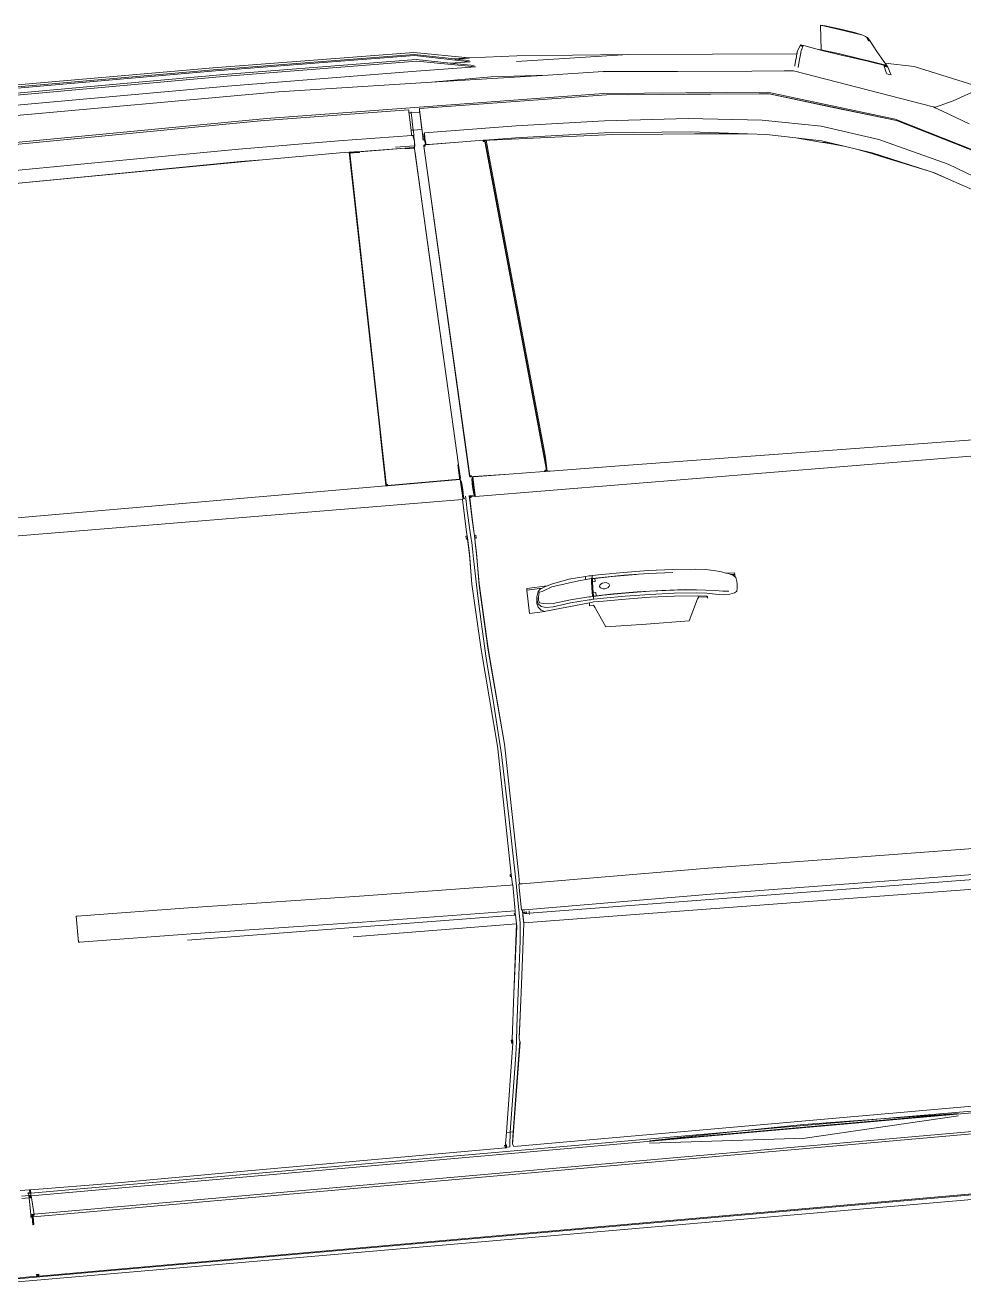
# Model space of a CAD drawing. Header units: millimetres. Extents: x 1010 to 1494, y -119 to 564.
# Drawn here: x 1392.01 to 1393.291, y 493.238 to 494.956 of the extents above; entities that cross this region are included whole.
import ezdxf

# ---------------------------------------------------------------- set-up
doc = ezdxf.new("R2010")
doc.units = ezdxf.units.MM
doc.layers.get('0').update_dxf_attribs({"lineweight": 9})
doc.layers.add('Edges', color=7, linetype='Continuous', lineweight=9)

# ---------------------------------------------------------------- blocks, each defined once
blk = doc.blocks.new('chevy tahoe rs')
at = {"layer": 'Edges'}
for p, q in [((5.728, 26.508), (15.419, 26.714)), ((15.33, 26.565), (28.927, 26.712)), ((15.419, 26.714), (28.987, 26.863)), ((28.987, 26.767), (15.419, 26.618)), ((2.842, 25.52), (5.636, 26.076)), ((3.073, 25.796), (5.708, 26.356)), ((3.112, 25.992), (5.728, 26.508)), ((5.728, 26.412), (3.814, 26.005)), ((5.656, 26.153), (4.032, 25.824)), ((14.811, 26.253), (5.636, 26.076)), ((14.942, 26.339), (5.656, 26.153)), ((15.33, 26.565), (5.708, 26.356)), ((15.419, 26.618), (5.728, 26.412)), ((14.811, 26.253), (28.583, 26.351)), ((28.688, 26.451), (14.942, 26.339)), ((-15.486, 25.383), (-14.773, 25.632)), ((-14.771, 25.608), (-15.486, 25.359)), ((-14.113, 25.846), (-14.773, 25.632)), ((-14.772, 25.626), (-14.284, 25.784)), ((-14.772, 25.626), (-14.771, 25.608)), ((-14.771, 25.608), (-13.892, 25.901)), ((-14.284, 25.784), (-14.771, 25.608)), ((-14.284, 25.784), (-13.892, 25.901)), ((-14.284, 25.784), (-14.113, 25.846)), ((-14.113, 25.846), (-13.892, 25.901)), ((-13.809, 24.723), (-13.892, 25.901)), ((0.813, 25.867), (-4.54, 25.404)), ((-4.54, 25.404), (0.85, 25.594)), ((0.813, 25.867), (3.077, 25.979)), ((5.714, 25.597), (2.842, 25.52)), ((4.032, 25.824), (2.897, 25.595)), ((4.032, 25.824), (3.073, 25.796)), ((3.077, 25.979), (3.079, 25.98)), ((3.078, 25.979), (3.077, 25.979)), ((3.079, 25.98), (3.078, 25.979)), ((3.144, 25.993), (3.079, 25.98)), ((3.079, 25.98), (3.112, 25.992)), ((3.138, 25.983), (3.079, 25.98)), ((3.779, 25.997), (3.112, 25.855)), ((3.112, 25.992), (3.144, 25.993)), ((3.142, 25.983), (3.138, 25.983)), ((3.779, 25.997), (3.142, 25.983)), ((3.144, 25.993), (3.814, 26.005)), ((3.814, 26.005), (3.779, 25.997)), ((14.819, 25.772), (5.714, 25.597)), ((28.579, 25.87), (14.819, 25.772)), ((-16.194, 24.897), (-16.472, 24.382)), ((-16.194, 24.897), (-16.093, 25.083)), ((-16.194, 24.897), (-16.124, 24.929)), ((-16.038, 25.112), (-16.124, 24.929)), ((-16.124, 24.929), (-16.093, 25.083)), ((-16.124, 24.929), (-16.093, 25.083)), ((-15.99, 25.147), (-16.093, 25.083)), ((-15.99, 25.147), (-16.093, 25.083)), ((-16.093, 25.083), (-16.03, 25.129)), ((-16.03, 25.129), (-16.093, 25.083)), ((-16.03, 25.129), (-16.093, 25.083)), ((-16.038, 25.112), (-16.093, 25.083)), ((-16.038, 25.112), (-16.093, 25.083)), ((-16.038, 25.112), (-15.868, 25.216)), ((-15.99, 25.147), (-16.038, 25.112)), ((-15.99, 25.147), (-16.038, 25.112)), ((-15.867, 25.222), (-16.03, 25.129)), ((-16.03, 25.129), (-15.99, 25.147)), ((-15.99, 25.147), (-16.03, 25.129)), ((-15.99, 25.147), (-15.867, 25.222)), ((-15.99, 25.147), (-15.867, 25.222)), ((-15.99, 25.147), (-15.868, 25.216)), ((-15.868, 25.216), (-15.99, 25.147)), ((-15.868, 25.216), (-15.486, 25.377)), ((-15.486, 25.359), (-15.868, 25.216)), ((-15.868, 25.216), (-15.867, 25.222)), ((-15.486, 25.383), (-15.867, 25.222)), ((-15.486, 25.359), (-15.486, 25.377)), ((-13.905, 24.66), (-13.326, 24.873)), ((-13.327, 24.875), (-13.687, 24.745)), ((-13.327, 24.875), (-13.06, 24.977)), ((-13.327, 24.875), (-13.326, 24.873)), ((-13.326, 24.873), (-13.06, 24.977)), ((-13.06, 24.977), (-13.326, 24.873)), ((-13.06, 24.977), (-13.326, 24.873)), ((-13.06, 24.977), (-12.982, 25.006)), ((-12.982, 25.006), (-12.966, 25.013)), ((-12.982, 25.006), (-12.965, 25.012)), ((-12.841, 25.057), (-12.966, 25.013)), ((-12.966, 25.013), (-12.841, 25.056)), ((-12.966, 25.013), (-12.841, 25.056)), ((-12.841, 25.057), (-12.965, 25.012)), ((-12.965, 25.012), (-12.944, 24.97)), ((-12.944, 24.97), (-12.841, 25.057)), ((-12.944, 24.97), (-12.841, 25.057)), ((-12.813, 25.014), (-12.944, 24.97)), ((-12.831, 24.72), (-12.944, 24.97)), ((-12.813, 25.014), (-12.841, 25.057)), ((-12.841, 25.057), (-12.813, 25.014)), ((-12.812, 25.014), (-12.841, 25.056)), ((-12.812, 25.014), (-12.841, 25.056)), ((-12.813, 25.014), (-12.841, 25.056)), ((-12.812, 25.014), (-12.841, 25.056)), ((-12.813, 25.014), (-12.841, 25.056)), ((-12.812, 25.014), (-12.813, 25.014)), ((-12.672, 24.776), (-12.812, 25.014)), ((-4.54, 25.404), (-12.623, 24.638)), ((-0.588, 24.796), (5.031, 24.993)), ((-0.588, 24.796), (2.142, 24.969)), ((2.142, 24.969), (5.031, 24.993)), ((5.031, 24.993), (12.405, 25.251)), ((12.405, 25.251), (29.219, 25.39)), ((-16.472, 24.382), (-16.754, 23.864)), ((-14.685, 24.393), (-15.511, 24.114)), ((-15.51, 24.152), (-14.688, 24.43)), ((-13.809, 24.723), (-14.688, 24.43)), ((-13.905, 24.66), (-14.685, 24.393)), ((-13.687, 24.745), (-13.871, 24.678)), ((-13.871, 24.678), (-13.809, 24.723)), ((-13.687, 24.745), (-13.809, 24.723)), ((-12.831, 24.72), (-12.81, 24.669)), ((-12.703, 24.272), (-12.81, 24.669)), ((-12.627, 23.982), (-12.703, 24.272)), ((-12.647, 24.726), (-12.672, 24.776)), ((-12.647, 24.726), (-12.672, 24.775)), ((-12.647, 24.726), (-12.672, 24.775)), ((-12.672, 24.775), (-12.647, 24.726)), ((-12.634, 24.68), (-12.647, 24.726)), ((-12.647, 24.726), (-12.634, 24.68)), ((-12.634, 24.68), (-12.647, 24.726)), ((-12.634, 24.678), (-12.647, 24.726)), ((-12.634, 24.68), (-12.647, 24.726)), ((-12.634, 24.678), (-12.647, 24.726)), ((-12.634, 24.68), (-12.634, 24.678)), ((-12.627, 24.653), (-12.634, 24.678)), ((-12.623, 24.638), (-12.627, 24.653)), ((-12.623, 24.638), (-12.558, 24.4)), ((-12.558, 24.4), (-12.554, 24.387)), ((-12.475, 24.085), (-12.554, 24.387)), ((-10.385, 24.027), (-3.254, 24.703)), ((-10.385, 24.027), (-3.253, 24.692)), ((-3.254, 24.703), (-0.588, 24.796)), ((-18.91, 21.46), (-12.388, 23.837)), ((-16.804, 23.776), (-18.18, 23.485)), ((-16.921, 23.568), (-16.731, 23.687)), ((-16.886, 23.644), (-16.921, 23.569)), ((-16.921, 23.568), (-16.886, 23.644)), ((-16.731, 23.687), (-16.898, 23.628)), ((-16.782, 23.679), (-16.898, 23.628)), ((-16.782, 23.679), (-16.898, 23.628)), ((-16.898, 23.628), (-16.865, 23.67)), ((-16.898, 23.628), (-16.886, 23.644)), ((-16.898, 23.628), (-16.886, 23.644)), ((-16.886, 23.644), (-16.782, 23.679)), ((-16.865, 23.67), (-16.886, 23.644)), ((-16.865, 23.67), (-16.886, 23.644)), ((-16.804, 23.776), (-16.865, 23.67)), ((-16.865, 23.67), (-16.703, 23.728)), ((-16.782, 23.679), (-16.865, 23.67)), ((-16.782, 23.679), (-16.865, 23.67)), ((-16.754, 23.864), (-16.804, 23.776)), ((-16.782, 23.679), (-16.703, 23.728)), ((-16.748, 23.63), (-16.731, 23.687)), ((-16.731, 23.687), (-16.231, 23.864)), ((-16.216, 23.903), (-16.703, 23.728)), ((-15.985, 23.95), (-16.231, 23.864)), ((-15.51, 24.152), (-16.216, 23.903)), ((-15.985, 23.95), (-16.016, 23.943)), ((-15.511, 24.114), (-15.985, 23.95)), ((-12.473, 24.078), (-12.475, 24.085)), ((-12.469, 24.065), (-12.473, 24.078)), ((-12.467, 24.057), (-12.469, 24.065)), ((-12.467, 24.055), (-12.467, 24.057)), ((-12.388, 23.837), (-12.343, 23.842)), ((-12.343, 23.842), (-11.93, 23.883)), ((-11.93, 23.883), (-10.385, 24.027)), ((-3.175, 23.647), (-11.029, 22.941)), ((-3.301, 23.567), (5.729, 23.79)), ((13.111, 24.037), (-3.175, 23.647)), ((5.731, 23.741), (5.705, 22.568)), ((5.731, 23.741), (5.729, 23.79)), ((5.733, 23.619), (5.731, 23.741)), ((6.142, 23.628), (6.144, 23.644)), ((6.142, 23.628), (6.248, 23.631)), ((6.144, 23.649), (6.144, 23.676)), ((6.144, 23.645), (6.144, 23.649)), ((6.144, 23.645), (6.144, 23.644)), ((6.246, 23.566), (6.248, 23.631)), ((6.248, 23.631), (6.25, 23.727)), ((6.25, 23.727), (6.254, 23.776)), ((6.254, 23.776), (13.397, 23.948)), ((30.277, 24.071), (13.111, 24.037)), ((13.397, 23.948), (30.456, 23.983)), ((-18.18, 23.485), (-21.496, 22.08)), ((-17.044, 23.186), (-16.836, 23.258)), ((-17.026, 23.249), (-17.044, 23.186)), ((-17.026, 23.249), (-17.044, 23.186)), ((-17.026, 23.249), (-17.044, 23.186)), ((-17.026, 23.249), (-17.044, 23.186)), ((-17.026, 23.249), (-17.044, 23.186)), ((-17.026, 23.249), (-17.044, 23.186)), ((-16.921, 23.568), (-17.026, 23.249)), ((-16.748, 23.63), (-16.921, 23.568)), ((-16.898, 23.628), (-16.921, 23.568)), ((-16.898, 23.628), (-16.921, 23.569)), ((-16.921, 23.568), (-16.898, 23.628)), ((-16.898, 23.628), (-16.921, 23.569)), ((-16.921, 23.568), (-16.898, 23.628)), ((-16.748, 23.63), (-16.898, 23.628)), ((-16.836, 23.258), (-16.823, 23.32)), ((-16.823, 23.32), (-16.748, 23.63)), ((-10.621, 22.904), (-6.004, 23.322)), ((-10.621, 22.904), (-7.154, 23.225)), ((-7.154, 23.225), (-6.004, 23.322)), ((-6.004, 23.322), (-3.301, 23.567)), ((-6.004, 23.322), (-4.332, 23.462)), ((5.713, 22.781), (5.732, 23.579)), ((5.732, 23.579), (5.733, 23.619)), ((5.733, 23.619), (6.142, 23.628)), ((6.13, 23.083), (6.122, 22.79)), ((6.123, 22.79), (6.13, 23.083)), ((6.13, 23.083), (6.125, 22.79)), ((6.133, 23.196), (6.13, 23.083)), ((6.142, 23.628), (6.133, 23.248)), ((6.133, 23.248), (6.133, 23.196)), ((6.246, 23.564), (6.228, 22.792)), ((6.246, 23.566), (6.246, 23.564)), ((-17.083, 20.98), (-11.115, 22.858)), ((-11.029, 22.941), (-17.034, 21.045)), ((-14.026, 21.928), (-11.115, 22.858)), ((-11.115, 22.858), (-10.621, 22.904)), ((1.175, 22.503), (-3.092, 22.335)), ((5.605, 22.611), (1.175, 22.503)), ((5.603, 22.539), (5.605, 22.611)), ((5.607, 22.428), (5.603, 22.539)), ((5.605, 22.611), (5.632, 22.54)), ((5.634, 22.429), (5.607, 22.428)), ((5.611, 22.325), (5.607, 22.428)), ((5.634, 22.429), (5.632, 22.54)), ((5.7, 22.43), (5.634, 22.429)), ((5.635, 22.325), (5.634, 22.429)), ((5.699, 22.269), (5.7, 22.43)), ((5.705, 22.568), (5.7, 22.43)), ((6.122, 22.79), (5.713, 22.781)), ((6.117, 22.542), (6.122, 22.738)), ((6.117, 22.542), (6.117, 22.54)), ((6.121, 22.474), (6.117, 22.54)), ((6.12, 22.332), (6.121, 22.472)), ((6.129, 22.463), (6.12, 22.332)), ((6.121, 22.472), (6.121, 22.474)), ((6.121, 22.474), (6.123, 22.474)), ((6.132, 22.472), (6.121, 22.472)), ((6.123, 22.79), (6.122, 22.79)), ((6.122, 22.752), (6.122, 22.79)), ((6.122, 22.74), (6.122, 22.752)), ((6.122, 22.74), (6.122, 22.738)), ((6.125, 22.79), (6.123, 22.79)), ((6.123, 22.474), (6.15, 22.519)), ((6.154, 22.463), (6.123, 22.247)), ((6.228, 22.792), (6.125, 22.79)), ((6.129, 22.463), (6.132, 22.472)), ((6.132, 22.472), (6.15, 22.519)), ((6.155, 22.472), (6.132, 22.472)), ((6.15, 22.519), (6.156, 22.535)), ((6.15, 22.519), (6.156, 22.529)), ((6.155, 22.472), (6.154, 22.463)), ((6.156, 22.529), (6.155, 22.472)), ((6.156, 22.535), (6.16, 22.535)), ((6.156, 22.535), (6.156, 22.529)), ((6.16, 22.535), (6.161, 22.537)), ((6.16, 22.535), (6.222, 22.536)), ((6.161, 22.537), (6.222, 22.539)), ((6.222, 22.539), (6.224, 22.584)), ((6.222, 22.536), (6.222, 22.539)), ((6.224, 22.536), (6.222, 22.539)), ((6.222, 22.539), (6.224, 22.539)), ((6.222, 22.536), (6.224, 22.536)), ((6.224, 22.584), (6.228, 22.792)), ((6.224, 22.536), (9.759, 22.622)), ((14.574, 22.691), (9.759, 22.622)), ((14.574, 22.691), (21.882, 22.726)), ((29.117, 22.735), (21.882, 22.726)), ((-20.819, 21.972), (-19.887, 21.658)), ((-17.083, 20.98), (-14.031, 21.926)), ((-14.031, 21.926), (-14.026, 21.928)), ((-10.641, 21.626), (-7.11, 22.046)), ((-3.092, 22.335), (-7.11, 22.046)), ((2.507, 21.955), (-3.415, 21.646)), ((-3.012, 21.753), (1.246, 21.937)), ((2.508, 21.966), (1.246, 21.937)), ((2.732, 21.914), (1.322, 5.874)), ((1.333, 5.874), (2.743, 21.914)), ((2.507, 21.955), (2.508, 21.966)), ((2.533, 21.956), (2.507, 21.955)), ((2.531, 21.967), (2.508, 21.966)), ((2.663, 21.97), (2.531, 21.967)), ((2.533, 21.956), (2.531, 21.967)), ((2.662, 21.963), (2.533, 21.956)), ((2.627, 21.328), (2.671, 21.964)), ((2.663, 21.97), (2.662, 21.963)), ((2.671, 21.964), (2.662, 21.963)), ((2.672, 21.97), (2.663, 21.97)), ((2.671, 21.964), (2.672, 21.97)), ((2.736, 21.967), (2.671, 21.964)), ((2.766, 21.972), (2.672, 21.97)), ((2.732, 21.914), (2.759, 21.969)), ((2.732, 21.914), (2.736, 21.967)), ((2.732, 21.914), (2.767, 21.962)), ((2.743, 21.914), (2.732, 21.914)), ((2.743, 21.914), (2.759, 21.969)), ((2.743, 21.914), (2.767, 21.962)), ((2.767, 21.962), (2.743, 21.914)), ((2.743, 21.914), (2.761, 21.914)), ((2.759, 21.969), (2.781, 21.972)), ((2.759, 21.969), (2.77, 21.972)), ((2.767, 21.962), (2.759, 21.969)), ((2.759, 21.969), (2.767, 21.962)), ((2.761, 21.914), (2.766, 21.972)), ((2.761, 21.914), (2.821, 21.915)), ((2.826, 21.973), (2.766, 21.972)), ((2.804, 21.973), (2.767, 21.962)), ((2.767, 21.962), (2.804, 21.973)), ((2.767, 21.962), (2.791, 21.973)), ((2.767, 21.962), (2.821, 21.915)), ((2.826, 21.973), (2.821, 21.915)), ((3.806, 21.996), (2.826, 21.973)), ((5.265, 22.03), (3.806, 21.996)), ((3.806, 21.996), (5.624, 22.027)), ((5.045, 5.964), (5.688, 21.963)), ((5.055, 5.964), (5.698, 21.964)), ((5.265, 22.03), (5.563, 22.037)), ((5.265, 22.03), (5.563, 22.034)), ((5.563, 22.037), (5.588, 22.038)), ((5.563, 22.037), (5.563, 22.034)), ((5.563, 22.034), (5.624, 22.036)), ((5.619, 22.11), (5.588, 22.038)), ((5.588, 22.038), (5.59, 22.109)), ((5.59, 22.109), (5.605, 22.266)), ((5.605, 22.266), (5.611, 22.325)), ((5.605, 22.266), (5.631, 22.267)), ((5.619, 22.11), (5.631, 22.267)), ((5.624, 22.027), (5.621, 21.962)), ((5.688, 21.963), (5.621, 21.962)), ((5.624, 22.027), (5.624, 22.036)), ((5.624, 22.036), (5.681, 22.019)), ((5.624, 22.036), (5.673, 22.011)), ((5.624, 22.027), (5.673, 22.011)), ((5.624, 22.027), (5.681, 22.019)), ((5.673, 22.011), (5.624, 22.027)), ((5.631, 22.267), (5.635, 22.325)), ((5.631, 22.267), (5.699, 22.269)), ((5.673, 22.011), (5.681, 22.019)), ((5.681, 22.019), (5.673, 22.011)), ((5.673, 22.011), (5.688, 21.963)), ((5.673, 22.011), (5.698, 21.964)), ((5.688, 21.963), (5.673, 22.011)), ((5.681, 22.019), (5.688, 21.963)), ((5.681, 22.019), (5.698, 21.964)), ((5.698, 21.964), (5.688, 21.963)), ((5.699, 22.269), (5.702, 22.335)), ((5.7, 10.851), (6.146, 21.881)), ((6.12, 22.332), (6.114, 22.247)), ((6.116, 22.032), (6.114, 22.247)), ((6.14, 21.961), (6.116, 22.032)), ((6.119, 22.25), (6.12, 22.258)), ((6.121, 22.035), (6.119, 22.25)), ((6.12, 22.258), (6.12, 22.332)), ((6.14, 21.978), (6.121, 22.035)), ((6.142, 22.033), (6.123, 22.247)), ((6.138, 21.578), (6.146, 21.881)), ((6.142, 22.033), (6.14, 21.978)), ((6.14, 21.978), (6.14, 21.961)), ((6.145, 21.962), (6.14, 21.961)), ((7.062, 22.053), (6.142, 22.033)), ((6.19, 21.962), (6.145, 21.962)), ((6.152, 21.917), (6.145, 21.962)), ((6.146, 21.881), (6.147, 21.914)), ((6.147, 21.914), (6.159, 21.951)), ((6.147, 21.914), (6.159, 21.951)), ((6.147, 21.914), (6.159, 21.951)), ((6.147, 21.914), (6.159, 21.951)), ((6.147, 21.914), (6.152, 21.914)), ((6.584, 21.924), (6.152, 21.914)), ((6.152, 21.914), (6.152, 21.917)), ((6.159, 21.951), (6.187, 21.962)), ((6.159, 21.951), (6.187, 21.962)), ((6.159, 21.951), (6.187, 21.962)), ((6.166, 21.942), (6.159, 21.951)), ((6.159, 21.951), (6.189, 21.951)), ((6.585, 21.96), (6.188, 21.915)), ((6.188, 21.915), (6.189, 21.951)), ((6.189, 21.951), (6.19, 21.962)), ((6.585, 21.96), (6.189, 21.951)), ((8.929, 22.02), (6.19, 21.962)), ((6.584, 21.924), (6.585, 21.96)), ((6.585, 21.96), (8.804, 22.008)), ((8.929, 22.011), (8.804, 22.008)), ((8.804, 22.008), (8.804, 21.972)), ((8.804, 22.008), (9.222, 21.981)), ((8.804, 21.972), (8.928, 21.975)), ((8.928, 21.992), (8.929, 22.002)), ((8.928, 22), (9.222, 21.981)), ((9.099, 21.995), (8.928, 21.992)), ((8.928, 21.985), (8.928, 21.992)), ((9.087, 21.985), (8.928, 21.985)), ((8.928, 21.985), (8.928, 21.975)), ((9.274, 21.982), (8.928, 21.975)), ((8.929, 22.02), (8.956, 22.021)), ((8.929, 22.02), (8.929, 22.014)), ((8.929, 22.011), (9.121, 22.015)), ((8.937, 22.015), (8.929, 22.015)), ((8.937, 22.015), (8.929, 22.015)), ((8.929, 22.002), (8.929, 22.011)), ((8.929, 22.002), (9.106, 22.002)), ((8.956, 22.021), (9.222, 22.027)), ((8.956, 22.021), (9.064, 22.021)), ((9.201, 21.998), (8.982, 22.012)), ((9.201, 21.998), (8.982, 22.012)), ((9.08, 5.971), (9.274, 21.982)), ((9.087, 21.985), (9.099, 21.995)), ((9.253, 21.985), (9.087, 21.985)), ((9.099, 21.995), (9.106, 22.002)), ((9.253, 21.999), (9.099, 21.995)), ((9.106, 22.002), (9.121, 22.015)), ((9.106, 22.002), (9.276, 22.002)), ((9.121, 22.015), (9.222, 22.017)), ((9.156, 10.859), (9.291, 21.982)), ((9.201, 22.017), (9.201, 21.998)), ((9.201, 21.998), (9.201, 22.017)), ((9.222, 22.021), (9.222, 22.027)), ((9.222, 22.027), (9.25, 22.027)), ((9.222, 22.021), (9.267, 22.021)), ((9.222, 22.017), (9.222, 22.021)), ((9.222, 22.017), (9.274, 22.018)), ((9.222, 22.017), (9.274, 22.018)), ((9.222, 21.981), (9.222, 22.017)), ((9.222, 22.017), (9.222, 21.981)), ((9.261, 22.008), (9.222, 22.017)), ((9.226, 22.027), (9.261, 22.008)), ((9.232, 22.027), (9.274, 22.018)), ((9.242, 22.021), (9.253, 21.999)), ((9.271, 21.999), (9.245, 22.021)), ((9.25, 22.027), (9.264, 22.028)), ((9.25, 22.027), (9.266, 22.024)), ((9.253, 21.999), (9.254, 22.021)), ((9.253, 21.999), (9.253, 21.985)), ((9.271, 21.999), (9.253, 21.999)), ((9.271, 21.985), (9.253, 21.985)), ((9.258, 22.026), (9.257, 22.027)), ((9.271, 21.999), (9.26, 22.021)), ((9.274, 22.018), (9.261, 22.008)), ((9.261, 22.008), (9.291, 21.982)), ((9.274, 21.982), (9.261, 22.008)), ((9.266, 22.024), (9.264, 22.028)), ((9.264, 22.028), (9.279, 22.028)), ((9.266, 22.024), (9.279, 22.021)), ((9.276, 22.002), (9.267, 22.021)), ((9.267, 22.021), (9.279, 22.021)), ((9.271, 21.985), (9.271, 21.999)), ((9.276, 21.985), (9.271, 21.985)), ((9.274, 22.018), (9.274, 21.985)), ((9.274, 22.018), (9.291, 21.982)), ((9.291, 21.982), (9.274, 21.982)), ((9.276, 21.985), (9.276, 22.002)), ((9.278, 21.985), (9.276, 21.985)), ((9.278, 21.985), (9.279, 22.021)), ((9.296, 21.985), (9.278, 21.985)), ((9.279, 22.021), (9.279, 22.028)), ((9.279, 22.028), (9.3, 22.028)), ((9.279, 22.021), (9.296, 21.985)), ((9.3, 22.028), (9.288, 21.289)), ((9.296, 21.985), (9.288, 21.289)), ((9.3, 22.028), (9.752, 22.038)), ((13.496, 22.08), (9.752, 22.038)), ((28.98, 22.103), (13.496, 22.08)), ((13.496, 22.08), (14.548, 22.092)), ((14.548, 22.092), (21.778, 22.104)), ((28.98, 22.103), (21.778, 22.104)), ((-20.558, 20.473), (-19.331, 21.208)), ((-19.887, 21.658), (-19.024, 21.434)), ((-19.331, 21.208), (-18.998, 21.408)), ((-19.024, 21.434), (-19.002, 21.428)), ((-19.002, 21.428), (-18.916, 21.457)), ((-19.002, 21.428), (-18.998, 21.408)), ((-18.916, 21.457), (-18.998, 21.408)), ((-18.916, 21.457), (-18.91, 21.46)), ((-10.641, 21.626), (-13.448, 21.065)), ((-9.88, 21.043), (-7.177, 21.4)), ((-7.676, 21.249), (-9.88, 21.043)), ((-5.821, 21.422), (-7.676, 21.249)), ((-7.338, 21.293), (-7.676, 21.249)), ((-7.338, 21.293), (-5.821, 21.422)), ((-3.012, 21.753), (-7.177, 21.4)), ((-3.415, 21.646), (-5.821, 21.422)), ((2.627, 21.328), (1.338, 6.574)), ((2.627, 21.328), (2.648, 21.712)), ((6.129, 21.218), (5.936, 16.508)), ((6.138, 21.578), (6.123, 21.218)), ((6.129, 21.218), (6.138, 21.578)), ((9.267, 21.285), (9.267, 21.289)), ((9.268, 21.285), (9.269, 21.289)), ((9.288, 21.289), (9.279, 20.574)), ((-21.549, 18.688), (-17.083, 20.98)), ((-17.034, 21.045), (-21.489, 18.757)), ((-13.448, 21.065), (-16.147, 20.144)), ((-13.402, 20.362), (-12.174, 20.626)), ((-12.174, 20.626), (-13.337, 20.304)), ((-10.793, 20.923), (-12.174, 20.626)), ((-10.793, 20.923), (-9.88, 21.043)), ((-19.354, 18.644), (-16.147, 20.144)), ((-14.522, 19.975), (-13.402, 20.362)), ((-13.768, 20.184), (-14.522, 19.975)), ((-13.337, 20.304), (-13.768, 20.184)), ((-13.562, 20.255), (-13.768, 20.184)), ((-13.562, 20.255), (-13.337, 20.304)), ((9.132, 8.463), (9.279, 20.574)), ((9.279, 20.574), (9.261, 19.288)), ((-15.768, 19.545), (-18.411, 18.402)), ((-15.79, 19.486), (-16.427, 19.222)), ((-16.427, 19.222), (-15.928, 19.438)), ((-15.79, 19.486), (-15.928, 19.438)), ((-15.033, 19.799), (-15.79, 19.486)), ((-15.768, 19.545), (-15.033, 19.799)), ((-15.033, 19.799), (-14.522, 19.975)), ((-16.427, 19.222), (-18.411, 18.402)), ((-19.354, 18.644), (-22.987, 16.444)), ((-18.605, 18.318), (-19.309, 17.927)), ((-19.309, 17.927), (-18.655, 18.296)), ((-18.605, 18.318), (-18.655, 18.296)), ((-18.411, 18.402), (-18.605, 18.318)), ((-22.114, 16.345), (-19.309, 17.927)), ((5.7, 10.851), (5.936, 16.508)), ((5.7, 10.851), (5.528, 6.537)), ((9.156, 10.859), (9.097, 5.945)), ((9.156, 10.859), (9.132, 8.463)), ((9.132, 8.409), (9.102, 5.959)), ((9.132, 8.409), (9.107, 5.909)), ((9.132, 8.463), (9.132, 8.409)), ((1.311, 5.816), (1.338, 6.574)), ((5.528, 6.537), (5.503, 5.893)), ((5.508, 5.915), (5.532, 6.537)), ((5.528, 6.537), (5.532, 6.537)), ((5.532, 6.537), (5.569, 6.537)), ((5.569, 6.537), (5.543, 5.893)), ((9.082, 5.976), (9.089, 6.583)), ((9.087, 5.958), (9.093, 6.583)), ((28.763, 6.103), (9.107, 5.87)), ((-2.176, 5.728), (-20.972, 5.276)), ((-2.176, 5.728), (1.157, 5.812)), ((-2.176, 5.728), (1.157, 5.809)), ((1.157, 5.809), (1.157, 5.812)), ((1.157, 5.812), (1.159, 5.812)), ((1.159, 5.809), (1.157, 5.809)), ((1.159, 5.812), (1.159, 5.809)), ((1.159, 5.812), (1.165, 5.812)), ((1.165, 5.809), (1.159, 5.809)), ((1.165, 5.812), (1.176, 5.813)), ((1.165, 5.812), (1.165, 5.809)), ((1.176, 5.81), (1.165, 5.809)), ((1.176, 5.813), (1.311, 5.816)), ((1.176, 5.81), (1.176, 5.813)), ((1.311, 5.813), (1.176, 5.81)), ((1.311, 5.813), (1.311, 5.816)), ((1.311, 5.816), (1.315, 5.816)), ((1.314, 5.813), (1.311, 5.813)), ((1.315, 5.816), (1.314, 5.813)), ((1.405, 5.815), (1.314, 5.813)), ((1.315, 5.816), (1.317, 5.816)), ((1.317, 5.816), (1.322, 5.874)), ((1.333, 5.874), (1.322, 5.874)), ((1.34, 5.827), (1.322, 5.874)), ((1.349, 5.834), (1.322, 5.874)), ((1.333, 5.874), (1.41, 5.876)), ((1.349, 5.834), (1.333, 5.874)), ((1.34, 5.827), (1.333, 5.874)), ((1.333, 5.874), (1.349, 5.834)), ((1.34, 5.827), (1.349, 5.834)), ((1.349, 5.834), (1.34, 5.827)), ((1.406, 5.821), (1.34, 5.827)), ((1.396, 5.815), (1.34, 5.827)), ((1.406, 5.821), (1.349, 5.834)), ((1.4, 5.815), (1.349, 5.834)), ((1.349, 5.834), (1.406, 5.821)), ((1.405, 5.815), (1.406, 5.821)), ((1.449, 5.816), (1.405, 5.815)), ((1.41, 5.876), (1.406, 5.821)), ((1.406, 5.821), (1.449, 5.822)), ((1.449, 5.822), (3.166, 5.863)), ((1.449, 5.816), (3.166, 5.858)), ((1.449, 5.816), (1.449, 5.822)), ((4.87, 5.904), (3.166, 5.863)), ((3.166, 5.858), (4.87, 5.9)), ((3.166, 5.858), (3.166, 5.863)), ((4.904, 5.897), (4.867, 4.993)), ((4.87, 5.904), (4.975, 5.907)), ((4.87, 5.9), (4.87, 5.904)), ((4.904, 5.901), (4.87, 5.9)), ((4.936, 5.687), (4.884, 5.419)), ((4.936, 5.687), (4.884, 5.419)), ((4.899, 5.78), (4.936, 5.687)), ((4.936, 5.687), (4.899, 5.78)), ((4.904, 5.897), (4.904, 5.901)), ((4.936, 5.687), (4.904, 5.901)), ((4.975, 5.899), (4.904, 5.897)), ((4.904, 5.897), (4.955, 5.782)), ((4.955, 5.782), (4.936, 5.687)), ((4.936, 5.687), (4.955, 5.782)), ((4.936, 5.687), (4.959, 5.42)), ((4.936, 5.687), (4.94, 5.42)), ((4.936, 5.687), (4.959, 5.42)), ((4.94, 5.42), (4.936, 5.687)), ((4.955, 5.782), (4.959, 5.42)), ((4.975, 5.907), (4.978, 5.962)), ((5.026, 5.922), (4.975, 5.907)), ((5.026, 5.922), (4.975, 5.899)), ((4.975, 5.907), (5.026, 5.922)), ((5.033, 5.916), (4.975, 5.907)), ((5.033, 5.916), (4.975, 5.899)), ((4.975, 5.907), (4.975, 5.899)), ((4.978, 5.962), (5.045, 5.964)), ((5.045, 5.964), (5.026, 5.922)), ((5.055, 5.964), (5.026, 5.922)), ((5.026, 5.922), (5.045, 5.964)), ((5.026, 5.922), (5.033, 5.916)), ((5.033, 5.916), (5.026, 5.922)), ((5.045, 5.964), (5.033, 5.916)), ((5.055, 5.964), (5.033, 5.916)), ((5.055, 5.964), (5.045, 5.964)), ((5.468, 5.704), (5.438, 5.342)), ((5.476, 5.611), (5.438, 5.342)), ((5.443, 5.366), (5.472, 5.713)), ((5.453, 5.343), (5.476, 5.611)), ((5.476, 5.611), (5.453, 5.343)), ((5.468, 5.704), (5.472, 5.713)), ((5.476, 5.611), (5.468, 5.704)), ((5.472, 5.713), (5.518, 5.825)), ((5.472, 5.713), (5.473, 5.727)), ((5.473, 5.727), (5.523, 5.848)), ((5.476, 5.611), (5.518, 5.825)), ((5.514, 5.705), (5.476, 5.611)), ((5.476, 5.611), (5.514, 5.705)), ((5.476, 5.611), (5.499, 5.343)), ((5.476, 5.611), (5.499, 5.343)), ((5.483, 4.934), (5.518, 5.825)), ((5.503, 5.893), (5.513, 5.893)), ((42.398, 5.454), (5.504, 4.861)), ((5.513, 5.893), (5.508, 5.915)), ((5.541, 5.843), (5.511, 5.843)), ((5.541, 5.843), (5.511, 5.843)), ((5.541, 5.826), (5.511, 5.843)), ((5.541, 5.826), (5.511, 5.843)), ((5.541, 5.843), (5.511, 5.843)), ((5.523, 5.848), (5.513, 5.893)), ((5.513, 5.893), (5.543, 5.893)), ((5.518, 5.825), (5.541, 5.826)), ((5.523, 5.848), (5.542, 5.848)), ((9.027, 5.886), (5.541, 5.843)), ((9.026, 5.869), (5.541, 5.826)), ((5.542, 5.848), (5.541, 5.843)), ((5.541, 5.843), (5.541, 5.826)), ((5.543, 5.893), (5.542, 5.848)), ((9.066, 5.899), (9.026, 5.869)), ((9.027, 5.886), (9.026, 5.869)), ((9.079, 5.886), (9.026, 5.869)), ((9.107, 5.87), (9.026, 5.869)), ((9.08, 5.937), (9.027, 5.936)), ((9.027, 5.909), (9.027, 5.936)), ((9.027, 5.909), (9.084, 5.909)), ((9.027, 5.891), (9.027, 5.909)), ((9.107, 5.909), (9.027, 5.908)), ((9.027, 5.902), (9.036, 5.909)), ((9.027, 5.903), (9.059, 5.903)), ((9.027, 5.892), (9.059, 5.903)), ((9.066, 5.899), (9.027, 5.886)), ((9.027, 5.886), (9.066, 5.899)), ((9.032, 5.892), (9.027, 5.891)), ((9.027, 5.891), (9.107, 5.892)), ((9.027, 5.886), (9.027, 5.891)), ((9.079, 5.886), (9.027, 5.886)), ((9.084, 5.909), (9.032, 5.892)), ((9.086, 5.892), (9.032, 5.892)), ((9.059, 5.903), (9.052, 5.909)), ((9.052, 5.909), (9.059, 5.903)), ((9.059, 5.903), (9.059, 5.909)), ((9.059, 5.903), (9.061, 5.909)), ((9.097, 5.937), (9.066, 5.899)), ((9.066, 5.899), (9.08, 5.937)), ((9.069, 5.909), (9.066, 5.899)), ((9.066, 5.899), (9.079, 5.886)), ((9.079, 5.886), (9.066, 5.899)), ((9.097, 5.937), (9.079, 5.886)), ((9.079, 5.918), (9.079, 5.886)), ((9.08, 5.971), (9.082, 5.976)), ((9.08, 5.937), (9.08, 5.971)), ((9.094, 5.937), (9.08, 5.937)), ((9.086, 5.915), (9.084, 5.909)), ((9.084, 5.909), (9.086, 5.909)), ((9.094, 5.937), (9.086, 5.915)), ((9.086, 5.909), (9.086, 5.915)), ((9.086, 5.892), (9.086, 5.909)), ((9.086, 5.909), (9.107, 5.909)), ((9.107, 5.892), (9.086, 5.892)), ((9.097, 5.945), (9.094, 5.937)), ((9.097, 5.937), (9.094, 5.937)), ((9.102, 5.959), (9.097, 5.945)), ((9.097, 5.945), (9.097, 5.937)), ((9.107, 5.909), (9.107, 5.892)), ((9.107, 5.892), (9.107, 5.87)), ((-28.248, 4.403), (4.865, 4.937)), ((4.865, 4.937), (4.866, 4.96)), ((4.877, 4.96), (4.865, 4.937)), ((4.866, 4.96), (4.867, 4.993)), ((4.866, 4.96), (4.877, 4.96)), ((4.893, 4.993), (4.867, 4.993)), ((4.915, 5.152), (4.87, 5.057)), ((4.915, 5.152), (4.87, 5.057)), ((4.877, 4.96), (4.893, 4.993)), ((4.877, 4.96), (5.071, 4.963)), ((4.915, 5.152), (4.878, 4.991)), ((4.884, 5.419), (4.94, 5.42)), ((4.94, 5.42), (4.884, 5.419)), ((4.915, 5.152), (4.884, 5.419)), ((4.915, 5.152), (4.884, 5.419)), ((4.926, 5.058), (4.893, 4.993)), ((5.098, 4.997), (4.893, 4.993)), ((4.915, 5.152), (4.959, 5.42)), ((4.915, 5.152), (4.94, 5.42)), ((4.94, 5.42), (4.915, 5.152)), ((4.926, 5.058), (4.915, 5.152)), ((4.926, 5.058), (4.959, 5.42)), ((4.959, 5.42), (4.94, 5.42)), ((4.94, 5.42), (4.959, 5.42)), ((5.07, 4.911), (5.145, 4.964)), ((5.071, 4.963), (5.07, 4.911)), ((5.144, 4.912), (5.07, 4.911)), ((5.071, 4.963), (5.145, 4.964)), ((5.172, 4.998), (5.098, 4.997)), ((5.144, 4.912), (5.128, 4.062)), ((5.145, 4.964), (5.144, 4.912)), ((5.145, 4.964), (5.172, 4.998)), ((5.148, 4.659), (5.172, 4.998)), ((5.337, 5.002), (5.331, 4.628)), ((5.4, 4.888), (5.421, 4.933)), ((5.421, 4.933), (5.455, 4.934)), ((5.438, 5.342), (5.453, 5.343)), ((5.439, 4.981), (5.438, 5.342)), ((5.454, 5.075), (5.438, 5.342)), ((5.454, 5.075), (5.438, 5.342)), ((5.439, 4.981), (5.454, 5.075)), ((5.454, 5.075), (5.439, 4.981)), ((5.439, 4.981), (5.455, 4.934)), ((5.444, 5.005), (5.443, 5.366)), ((5.468, 4.934), (5.444, 5.005)), ((5.453, 5.343), (5.499, 5.343)), ((5.454, 5.075), (5.453, 5.343)), ((5.453, 5.343), (5.454, 5.075)), ((5.453, 5.343), (5.499, 5.343)), ((5.454, 5.075), (5.499, 5.343)), ((5.454, 5.075), (5.499, 5.343)), ((5.454, 5.075), (5.485, 4.982)), ((5.454, 5.075), (5.48, 4.861)), ((5.454, 5.075), (5.485, 4.982)), ((5.455, 4.934), (5.48, 4.861)), ((5.455, 4.934), (5.468, 4.934)), ((5.481, 4.896), (5.468, 4.934)), ((5.468, 4.934), (5.483, 4.934)), ((5.478, 4.061), (5.504, 4.861)), ((5.481, 4.896), (5.48, 4.861)), ((5.48, 4.861), (5.504, 4.861)), ((5.483, 4.934), (5.481, 4.896)), ((5.13, 3.855), (5.148, 4.659)), ((5.328, 4.403), (5.317, 4.065)), ((5.331, 4.628), (5.328, 4.403)), ((5.128, 4.062), (5.107, 3.281)), ((5.107, 3.281), (5.13, 3.855)), ((5.286, 3.249), (5.317, 4.065)), ((5.456, 3.27), (5.478, 4.061)), ((5.027, 3.085), (5.023, 2.941)), ((5.027, 3.085), (5.099, 3.087)), ((5.096, 3.023), (5.099, 3.087)), ((5.101, 3.087), (5.098, 2.943)), ((5.099, 3.087), (5.101, 3.087)), ((5.107, 3.281), (5.101, 3.087)), ((5.273, 2.936), (5.286, 3.249)), ((5.456, 3.27), (5.446, 3.023)), ((5.446, 3.023), (5.451, 3.086)), ((5.451, 3.086), (5.456, 3.27)), ((5.506, 3.087), (5.451, 3.086)), ((5.502, 2.943), (5.506, 3.087)), ((5.095, 2.943), (5.023, 2.941)), ((5.093, 2.737), (5.079, 2.178)), ((5.087, 2.234), (5.093, 2.737)), ((5.098, 2.943), (5.093, 2.737)), ((5.095, 2.943), (5.096, 3.023)), ((5.098, 2.943), (5.095, 2.943)), ((5.247, 1.958), (5.255, 2.455)), ((5.255, 2.455), (5.262, 2.752)), ((5.262, 2.752), (5.267, 2.841)), ((5.273, 2.936), (5.267, 2.841)), ((5.446, 3.023), (5.426, 2.234)), ((5.429, 2.178), (5.448, 2.942)), ((5.448, 2.942), (5.446, 3.023)), ((5.448, 2.942), (5.502, 2.943)), ((5.079, 2.178), (5.089, 0.757)), ((5.11, 0.654), (5.087, 2.234)), ((5.238, 1.267), (5.247, 1.958)), ((5.426, 2.234), (5.444, 0.756)), ((5.444, 0.756), (5.429, 2.178)), ((5.238, 1.267), (5.22, 0.284)), ((-3.069, 0.577), (-1.877, 0.606)), ((-1.877, 0.606), (-0.819, 0.61)), ((-0.819, 0.61), (-0.351, 0.602)), ((5.089, 0.757), (4.966, -2.392)), ((4.974, -2.482), (5.11, 0.654)), ((5.317, -2.414), (5.444, 0.756)), ((-6.781, 0.099), (-7.2, 0.072)), ((-7.198, -0.014), (-7.2, 0.072)), ((-7.2, 0.072), (-7.2, -0.024)), ((-7.016, -0.003), (-6.898, 0.057)), ((-6.898, 0.057), (-6.781, 0.099)), ((-6.781, 0.099), (-6.582, 0.171)), ((-6.582, 0.171), (-6.216, 0.278)), ((-6.216, 0.278), (-5.797, 0.367)), ((-5.797, 0.367), (-5.323, 0.43)), ((-5.323, 0.43), (-4.243, 0.517)), ((-4.243, 0.517), (-3.069, 0.577)), ((-4.238, 0.38), (-3.065, 0.44)), ((-3.065, 0.44), (-1.873, 0.47)), ((-1.311, 0.461), (-2.468, 0.445)), ((-1.873, 0.47), (-0.816, 0.473)), ((-0.475, 0.457), (-1.311, 0.461)), ((-0.816, 0.473), (-0.346, 0.462)), ((-0.346, 0.462), (-0.475, 0.457)), ((-0.475, 0.457), (-0.346, 0.462)), ((-0.47, 0.303), (-0.475, 0.457)), ((-0.47, 0.303), (-0.346, 0.298)), ((-0.35, 0.55), (-0.351, 0.602)), ((-0.351, 0.602), (-0.311, 0.599)), ((-0.347, 0.48), (-0.35, 0.55)), ((-0.346, 0.462), (-0.349, 0.415)), ((-0.346, 0.298), (-0.349, 0.415)), ((-0.347, 0.48), (-0.345, 0.48)), ((-0.346, 0.462), (-0.347, 0.48)), ((-0.346, 0.298), (-0.331, -0.223)), ((-0.311, 0.031), (-0.346, 0.298)), ((-0.346, 0.298), (-0.318, 0.292)), ((-0.345, 0.48), (-0.305, 0.483)), ((-0.345, 0.48), (-0.345, 0.408)), ((-0.345, 0.408), (-0.307, 0.407)), ((-0.338, 0.038), (-0.311, 0.031)), ((-0.311, 0.031), (-0.331, -0.223)), ((-0.311, 0.031), (-0.318, 0.292)), ((-0.214, 0.602), (-0.311, 0.599)), ((-0.303, -0.229), (-0.311, 0.031)), ((-0.307, 0.413), (-0.305, 0.472)), ((-0.307, 0.413), (-0.307, 0.407)), ((-0.307, 0.407), (-0.293, 0.299)), ((-0.305, 0.472), (-0.059, 0.452)), ((-0.293, 0.299), (-0.285, 0.04)), ((-0.285, 0.04), (-0.278, -0.222)), ((-0.032, 0.593), (-0.214, 0.602)), ((-0.212, 0.465), (-0.03, 0.455)), ((-0.059, 0.452), (0.329, 0.421)), ((-0.032, 0.593), (0.78, 0.539)), ((-0.032, 0.593), (-0.031, 0.486)), ((-0.031, 0.486), (-0.03, 0.484)), ((-0.03, 0.484), (-0.03, 0.455)), ((1.621, 0.252), (0.329, 0.421)), ((0.78, 0.539), (1.635, 0.391)), ((1.621, 0.252), (2.118, 0.085)), ((1.635, 0.391), (1.847, 0.329)), ((2.842, 0.295), (1.847, 0.329)), ((1.847, 0.329), (1.967, 0.294)), ((1.967, 0.294), (2.105, 0.234)), ((2.841, 0.208), (2.105, 0.234)), ((2.105, 0.234), (2.199, 0.193)), ((2.118, 0.085), (2.258, 0.054)), ((2.199, 0.193), (2.305, 0.096)), ((2.258, 0.054), (2.305, 0.096)), ((2.291, -0.051), (2.258, 0.054)), ((2.388, -0.161), (2.305, 0.096)), ((2.828, -0.91), (2.841, 0.208)), ((2.841, 0.208), (2.842, 0.295)), ((5.22, 0.284), (5.182, -1.085)), ((-7.261, -0.366), (-7.265, -0.495)), ((-7.265, -0.495), (-7.249, -0.689)), ((-7.259, -0.3), (-7.261, -0.366)), ((-7.23, -0.166), (-7.259, -0.3)), ((-7.199, -0.134), (-7.23, -0.166)), ((-7.2, -0.024), (-7.198, -0.024)), ((-7.2, -0.024), (-7.199, -0.111)), ((-7.199, -0.111), (-7.198, -0.111)), ((-7.199, -0.111), (-7.199, -0.121)), ((-7.198, -0.12), (-7.199, -0.121)), ((-7.199, -0.121), (-7.199, -0.134)), ((-7.198, -0.132), (-7.199, -0.134)), ((-7.016, -0.003), (-7.198, -0.014)), ((-7.198, -0.014), (-7.198, -0.024)), ((-7.198, -0.024), (-7.198, -0.111)), ((-7.127, -0.058), (-7.198, -0.132)), ((-7.198, -0.111), (-7.198, -0.12)), ((-7.198, -0.12), (-7.198, -0.132)), ((-7.127, -0.058), (-7.016, -0.003)), ((-5.292, -0.569), (-6.186, -0.682)), ((-5.216, -0.562), (-5.292, -0.569)), ((-4.214, -0.479), (-5.216, -0.562)), ((-5.216, -0.562), (-4.773, -0.509)), ((-3.632, -0.433), (-4.773, -0.509)), ((-3.04, -0.416), (-4.214, -0.479)), ((-3.036, -0.569), (-4.211, -0.627)), ((-3.632, -0.433), (-2.444, -0.39)), ((-1.848, -0.392), (-3.04, -0.416)), ((-1.844, -0.54), (-3.036, -0.569)), ((-2.444, -0.39), (-1.288, -0.373)), ((-0.792, -0.387), (-1.848, -0.392)), ((-0.787, -0.536), (-1.844, -0.54)), ((-0.452, -0.377), (-1.288, -0.373)), ((-0.321, -0.403), (-0.792, -0.387)), ((-0.787, -0.536), (-0.32, -0.537)), ((-0.331, -0.223), (-0.455, -0.218)), ((-0.455, -0.218), (-0.452, -0.377)), ((-0.452, -0.377), (-0.322, -0.385)), ((-0.328, -0.341), (-0.331, -0.223)), ((-0.331, -0.223), (-0.303, -0.229)), ((-0.321, -0.403), (-0.328, -0.341)), ((-0.322, -0.385), (-0.328, -0.341)), ((-0.322, -0.385), (-0.321, -0.403)), ((-0.322, -0.472), (-0.321, -0.403)), ((-0.32, -0.537), (-0.322, -0.472)), ((-0.32, -0.537), (-0.279, -0.536)), ((-0.278, -0.222), (-0.284, -0.349)), ((-0.284, -0.349), (-0.28, -0.399)), ((-0.28, -0.399), (-0.186, -0.401)), ((-0.182, -0.544), (-0.279, -0.536)), ((-0.186, -0.401), (-0.101, -0.403)), ((-0.097, -0.548), (-0.182, -0.544)), ((-0.101, -0.403), (-0.007, -0.405)), ((-0.001, -0.552), (-0.097, -0.548)), ((0.799, -0.458), (-0.007, -0.405)), ((0.808, -0.605), (-0.001, -0.552)), ((1.639, -0.548), (0.799, -0.458)), ((1.66, -0.715), (0.808, -0.605)), ((1.935, -0.539), (1.639, -0.548)), ((2.128, -0.496), (1.935, -0.539)), ((2.128, -0.496), (2.293, -0.456)), ((2.229, -0.632), (2.356, -0.495)), ((2.291, -0.051), (2.319, -0.177)), ((2.293, -0.456), (2.325, -0.314)), ((2.319, -0.177), (2.325, -0.314)), ((2.356, -0.495), (2.4, -0.326)), ((2.382, -0.65), (2.429, -0.47)), ((2.414, -0.284), (2.388, -0.161)), ((2.391, -0.206), (2.388, -0.161)), ((2.4, -0.326), (2.391, -0.206)), ((2.429, -0.458), (2.414, -0.284)), ((2.429, -0.458), (2.429, -0.47)), ((-7.213, -0.819), (-7.249, -0.689)), ((-7.197, -0.83), (-7.213, -0.819)), ((-7.195, -0.831), (-7.197, -0.83)), ((-7.105, -0.898), (-7.195, -0.831)), ((-6.874, -0.939), (-7.105, -0.898)), ((-6.556, -0.931), (-6.874, -0.939)), ((-6.544, -0.759), (-6.829, -0.777)), ((-6.189, -0.862), (-6.556, -0.931)), ((-6.186, -0.682), (-6.544, -0.759)), ((-5.769, -0.774), (-6.189, -0.862)), ((-5.796, -0.97), (-5.783, -0.968)), ((-5.785, -0.927), (-5.785, -0.925)), ((-5.778, -0.939), (-5.784, -0.944)), ((-5.784, -0.944), (-5.783, -0.968)), ((-5.783, -0.968), (-5.779, -1.016)), ((-5.783, -0.968), (-5.777, -0.968)), ((-5.758, -0.922), (-5.778, -0.939)), ((-5.778, -0.926), (-5.778, -0.924)), ((-5.778, -0.939), (-5.778, -0.93)), ((-5.777, -0.968), (-5.778, -0.939)), ((-5.777, -0.968), (-5.364, -0.922)), ((-5.775, -0.925), (-5.772, -0.923)), ((-5.758, -0.922), (-5.772, -0.923)), ((-5.293, -0.713), (-5.769, -0.774)), ((-5.29, -0.851), (-5.758, -0.922)), ((-5.364, -0.922), (-5.302, -1.002)), ((-5.302, -1.002), (-4.798, -2.017)), ((-4.211, -0.627), (-5.293, -0.713)), ((-4.207, -0.766), (-5.29, -0.851)), ((-3.032, -0.708), (-4.207, -0.766)), ((-1.84, -0.679), (-3.032, -0.708)), ((-0.783, -0.674), (-1.84, -0.679)), ((-0.783, -0.674), (-0.304, -0.661)), ((-0.771, -1.921), (-0.363, -0.988)), ((-0.363, -0.988), (-0.352, -0.962)), ((-0.352, -0.962), (-0.309, -0.864)), ((-0.309, -0.864), (-0.274, -0.821)), ((-0.304, -0.661), (-0.272, -0.674)), ((-0.274, -0.821), (-0.096, -0.826)), ((-0.179, -0.683), (-0.272, -0.674)), ((-0.102, -0.69), (-0.179, -0.683)), ((-0.099, -0.704), (-0.102, -0.69)), ((-0.102, -0.69), (2.031, -0.887)), ((-0.099, -0.704), (-0.096, -0.826)), ((1.991, -0.704), (1.66, -0.715)), ((2.229, -0.632), (1.991, -0.704)), ((2.031, -0.887), (2.075, -0.888)), ((2.075, -0.888), (2.249, -0.811)), ((2.075, -0.888), (2.828, -0.91)), ((2.249, -0.811), (2.382, -0.65)), ((5.182, -1.085), (5.104, -2.848)), ((-4.798, -2.017), (-2.716, -1.969)), ((-2.716, -1.969), (-0.771, -1.921)), ((4.966, -2.392), (4.641, -7.062)), ((4.983, -7.222), (5.317, -2.414)), ((4.641, -7.062), (4.974, -2.482)), ((5.104, -2.848), (4.966, -5.013)), ((4.966, -5.013), (4.833, -7.548)), ((4.573, -13.427), (4.631, -7.199)), ((4.641, -7.062), (4.631, -7.199)), ((4.927, -13.338), (4.982, -7.249)), ((4.983, -7.232), (4.982, -7.249)), ((4.983, -7.222), (4.983, -7.232)), ((4.833, -7.548), (4.77, -10.42)), ((4.742, -13.488), (4.77, -10.42)), ((25.927, -13.294), (20.344, -13.418)), ((25.987, -13.292), (25.927, -13.294)), ((25.927, -13.294), (25.987, -13.292)), ((25.987, -14.549), (25.987, -13.292)), ((4.441, -13.833), (-4.547, -13.967)), ((4.442, -13.833), (4.441, -13.833)), ((4.57, -13.83), (4.442, -13.833)), ((4.573, -13.427), (4.57, -13.83)), ((4.598, -13.829), (4.57, -13.83)), ((4.6, -13.829), (4.598, -13.829)), ((4.6, -15.086), (4.6, -13.829)), ((4.733, -15.069), (4.742, -13.488)), ((4.903, -13.84), (4.905, -13.84)), ((4.903, -13.84), (4.903, -15.096)), ((4.905, -13.84), (5.028, -13.837)), ((4.905, -13.84), (4.919, -13.839)), ((4.905, -13.84), (4.905, -15.096)), ((4.923, -13.839), (4.919, -13.839)), ((4.923, -13.839), (4.926, -13.435)), ((4.923, -13.839), (5.027, -13.837)), ((4.926, -13.347), (4.927, -13.338)), ((4.926, -13.347), (4.926, -13.435)), ((4.926, -13.435), (4.981, -13.434)), ((4.927, -13.338), (4.982, -13.338)), ((4.981, -13.434), (4.982, -13.338)), ((5.028, -13.837), (5.027, -13.837)), ((5.028, -13.837), (12.3, -13.666)), ((12.3, -13.666), (12.302, -13.666)), ((12.302, -13.666), (20.342, -13.418)), ((20.344, -13.418), (20.342, -13.418)), ((-10.692, -14.107), (-20.193, -14.323)), ((-10.692, -14.107), (-10.69, -14.107)), ((-4.548, -13.967), (-10.69, -14.107)), ((-4.547, -13.967), (-4.548, -13.967)), ((-4.547, -15.223), (4.442, -15.089)), ((4.442, -15.089), (4.561, -15.086)), ((4.561, -15.086), (4.561, -15.2)), ((4.561, -15.086), (4.6, -15.086)), ((4.733, -15.375), (4.733, -15.069)), ((4.905, -15.096), (4.903, -15.096)), ((4.905, -15.096), (4.915, -15.096)), ((4.914, -15.221), (4.915, -15.096)), ((12.302, -14.923), (4.915, -15.096)), ((20.748, -14.958), (4.968, -15.292)), ((12.302, -14.923), (20.344, -14.674)), ((20.344, -14.674), (25.927, -14.55)), ((25.927, -14.55), (25.987, -14.549)), ((-32.118, -15.851), (-4.547, -15.223)), ((4.244, -15.28), (-21.86, -15.847)), ((-21.854, -16.312), (4.552, -15.707)), ((4.237, -15.162), (4.244, -15.28)), ((4.368, -15.277), (4.244, -15.28)), ((4.244, -15.28), (4.247, -15.34)), ((4.561, -15.2), (4.368, -15.277)), ((4.368, -15.277), (4.369, -15.204)), ((4.56, -15.273), (4.368, -15.277)), ((4.561, -15.2), (4.369, -15.204)), ((4.56, -15.273), (4.552, -15.707)), ((4.552, -15.707), (4.556, -15.739)), ((4.556, -15.739), (4.563, -15.364)), ((4.556, -15.739), (5.008, -19.03)), ((4.561, -15.2), (4.56, -15.273)), ((4.563, -15.364), (4.56, -15.273)), ((4.733, -15.521), (4.729, -15.721)), ((4.729, -15.721), (4.819, -16.561)), ((4.733, -15.375), (4.733, -15.521)), ((4.905, -15.731), (4.913, -15.294)), ((4.905, -15.731), (12.792, -15.578)), ((4.905, -15.731), (4.908, -15.843)), ((5.359, -19.064), (4.905, -15.731)), ((4.913, -15.294), (4.914, -15.221)), ((4.913, -15.294), (4.917, -15.294)), ((4.916, -15.221), (4.914, -15.221)), ((4.968, -15.22), (4.916, -15.221)), ((4.916, -15.221), (4.917, -15.294)), ((4.917, -15.294), (4.968, -15.292)), ((4.968, -15.292), (4.968, -15.22)), ((4.908, -15.843), (5.359, -19.064)), ((5.1, -18.624), (4.819, -16.561)), ((5.38, -20.645), (5.1, -18.624)), ((5.311, -21.182), (5.008, -19.03)), ((5.008, -19.03), (5.313, -21.253)), ((5.655, -21.229), (5.359, -19.064)), ((5.311, -21.182), (5.313, -21.253)), ((5.464, -21.356), (5.38, -20.645)), ((5.295, -21.356), (5.287, -21.405)), ((5.287, -21.405), (6.13, -26.265)), ((5.313, -21.253), (5.295, -21.356)), ((6.043, -25.675), (5.295, -21.356)), ((5.56, -22.004), (5.464, -21.356)), ((5.655, -21.229), (5.634, -21.32)), ((5.637, -21.429), (5.634, -21.32)), ((5.716, -21.277), (5.637, -21.43)), ((5.637, -21.429), (5.645, -21.381)), ((5.637, -21.43), (5.637, -21.429)), ((5.637, -21.43), (5.653, -21.43)), ((6.368, -25.672), (5.637, -21.43)), ((5.643, -21.37), (5.645, -21.381)), ((5.645, -21.381), (5.662, -21.278)), ((5.645, -21.381), (5.653, -21.43)), ((5.653, -21.43), (5.691, -21.43)), ((5.662, -21.278), (5.655, -21.229)), ((5.662, -21.278), (5.716, -21.277)), ((5.691, -21.43), (5.716, -21.277)), ((5.56, -22.004), (6.183, -25.672)), ((6.183, -25.672), (6.043, -25.675)), ((6.127, -26.16), (6.043, -25.675)), ((6.368, -25.672), (6.183, -25.672)), ((6.183, -25.672), (6.272, -26.322)), ((6.462, -26.214), (6.368, -25.672)), ((29.455, -26.475), (-37.802, -27.13)), ((6.087, -26.378), (-32.19, -26.765)), ((-4.755, -26.708), (29.457, -26.335)), ((6.13, -26.265), (6.087, -26.378)), ((6.13, -26.265), (6.127, -26.16)), ((6.268, -26.371), (6.277, -26.38)), ((6.276, -26.371), (6.272, -26.322)), ((6.277, -26.38), (6.276, -26.371)), ((6.431, -26.379), (6.277, -26.38)), ((6.462, -26.214), (6.429, -26.302)), ((6.429, -26.302), (6.471, -26.302)), ((6.431, -26.373), (6.429, -26.302)), ((6.431, -26.379), (6.431, -26.373)), ((6.432, -26.403), (6.431, -26.379)), ((6.432, -26.403), (6.471, -26.302)), ((6.487, -26.403), (6.432, -26.403)), ((6.475, -26.29), (6.462, -26.214)), ((6.471, -26.302), (6.475, -26.29)), ((6.471, -26.302), (6.484, -26.302)), ((6.475, -26.29), (6.53, -26.29)), ((6.484, -26.302), (6.526, -26.301)), ((19.302, -26.298), (6.487, -26.403)), ((6.487, -26.403), (6.526, -26.301)), ((6.526, -26.301), (6.53, -26.29)), ((25.41, -26.261), (19.302, -26.298)), ((29.457, -26.175), (25.41, -26.261)), ((29.448, -26.56), (29.421, -26.99)), ((29.499, -26.464), (29.448, -26.56)), ((29.455, -26.475), (29.448, -26.56)), ((29.477, -26.559), (29.448, -26.56)), ((29.457, -26.447), (29.455, -26.475)), ((29.503, -26.174), (29.457, -26.175)), ((29.457, -26.175), (29.457, -26.335)), ((29.457, -26.335), (29.561, -26.334)), ((29.457, -26.335), (29.457, -26.447)), ((29.503, -26.445), (29.457, -26.447)), ((29.499, -26.464), (29.457, -26.447)), ((29.499, -26.464), (29.477, -26.559)), ((29.561, -26.441), (29.499, -26.464)), ((29.499, -26.464), (29.561, -26.441)), ((29.503, -26.445), (29.499, -26.464)), ((29.499, -26.464), (29.511, -26.473)), ((29.955, -26.165), (29.503, -26.174)), ((29.503, -26.174), (29.503, -26.32)), ((29.503, -26.32), (29.561, -26.316)), ((29.561, -26.441), (29.503, -26.445)), ((29.561, -26.441), (29.511, -26.473)), ((29.511, -26.473), (29.524, -26.494)), ((29.524, -26.494), (29.511, -26.556)), ((29.561, -26.552), (29.511, -26.556)), ((29.524, -26.494), (29.561, -26.441)), ((29.524, -26.494), (29.561, -26.469)), ((29.524, -26.494), (29.561, -26.552)), ((29.561, -26.316), (29.561, -26.334)), ((29.561, -26.334), (29.561, -26.441)), ((29.561, -26.334), (29.609, -26.334)), ((29.916, -26.437), (29.561, -26.441)), ((29.561, -26.441), (29.561, -26.552)), ((29.916, -26.548), (29.561, -26.552)), ((29.561, -27.373), (29.561, -26.552)), ((-27.982, -26.968), (-11.639, -26.785)), ((-7.918, -27.354), (-15.374, -26.997)), ((-15.371, -26.884), (-0.442, -26.738)), ((-11.639, -26.785), (-15.371, -26.884)), ((-7.906, -26.686), (-11.639, -26.785)), ((-4.755, -26.708), (-11.639, -26.785)), ((-7.918, -27.354), (-0.445, -26.851)), ((-7.906, -26.686), (-4.755, -26.708)), ((-4.755, -26.708), (-0.442, -26.738)), ((29.421, -26.99), (29.4, -27.369)), ((29.457, -27.494), (-37.804, -28.149)), ((29.4, -27.369), (-37.74, -28.022)), ((29.426, -27.369), (29.4, -27.369)), ((29.4, -27.369), (29.405, -27.415)), ((29.427, -27.404), (29.405, -27.415)), ((29.405, -27.415), (29.427, -27.404)), ((29.405, -27.415), (29.45, -27.418)), ((29.46, -27.373), (29.426, -27.369)), ((29.426, -27.369), (29.427, -27.404)), ((29.427, -27.404), (29.426, -27.369)), ((29.427, -27.404), (29.46, -27.373)), ((29.427, -27.404), (29.46, -27.373)), ((29.427, -27.404), (29.45, -27.418)), ((29.45, -27.418), (29.427, -27.404)), ((29.45, -27.418), (29.46, -27.373)), ((29.45, -27.418), (29.46, -27.373)), ((29.45, -27.451), (29.45, -27.418)), ((29.45, -27.418), (29.495, -27.435)), ((29.495, -27.435), (29.45, -27.418)), ((29.495, -27.435), (29.45, -27.451)), ((29.45, -27.451), (29.495, -27.435)), ((29.45, -27.451), (29.457, -27.494)), ((29.495, -27.435), (29.457, -27.494)), ((29.503, -27.492), (29.457, -27.494)), ((29.457, -27.864), (29.457, -27.494)), ((29.503, -27.863), (29.457, -27.494)), ((29.503, -27.863), (29.457, -27.864)), ((29.495, -27.435), (29.457, -27.494)), ((29.503, -27.492), (29.457, -27.494)), ((29.503, -27.863), (29.457, -27.494)), ((29.503, -27.375), (29.46, -27.373)), ((29.495, -27.435), (29.46, -27.373)), ((29.495, -27.435), (29.46, -27.373)), ((29.503, -27.375), (29.495, -27.435)), ((29.495, -27.435), (29.503, -27.375)), ((29.561, -27.431), (29.495, -27.435)), ((29.495, -27.435), (29.561, -27.431)), ((29.495, -27.435), (29.561, -27.488)), ((29.495, -27.435), (29.561, -27.488)), ((29.503, -27.375), (29.561, -27.373)), ((29.561, -27.488), (29.503, -27.492)), ((29.503, -27.492), (29.503, -27.863)), ((29.561, -27.488), (29.561, -27.373)), ((29.503, -30.267), (29.457, -30.269)), ((29.457, -30.36), (29.457, -30.269)), ((29.503, -30.358), (29.457, -30.269)), ((29.503, -30.358), (29.457, -30.269)), ((29.503, -30.267), (29.561, -30.263)), ((29.503, -30.358), (29.561, -30.263)), ((29.503, -30.358), (29.561, -30.263)), ((29.503, -30.358), (29.503, -30.267)), ((29.503, -30.267), (29.503, -30.358)), ((29.561, -30.354), (29.561, -30.263)), ((-39.552, -31.103), (31.612, -30.368)), ((-37.804, -31.015), (29.457, -30.36)), ((-37.744, -31.333), (31.62, -30.516)), ((29.457, -30.36), (29.503, -30.358)), ((29.503, -30.358), (29.457, -30.36)), ((29.503, -30.358), (29.561, -30.354)), ((29.561, -30.354), (29.503, -30.358)), ((29.561, -30.354), (29.916, -30.35)), ((29.916, -30.35), (30.852, -30.347))]:
    blk.add_line(p, q, dxfattribs=at)
blk.add_ellipse((-0.899, 0.063), major_axis=(0.24, -0.008), ratio=0.609607, start_param=-1.570796, end_param=4.712389, dxfattribs=at)

msp = doc.modelspace()

# ---------------------------------------------------------------- block references
at = {"xscale": -0.02833922161548831, "yscale": 0.02833922161548831, "zscale": 0.02833922161548831, "rotation": 5.60462054554857}
msp.add_blockref('chevy tahoe rs', (1392.77544, 494.18668), dxfattribs=at)

doc.saveas('drawing.dxf')
